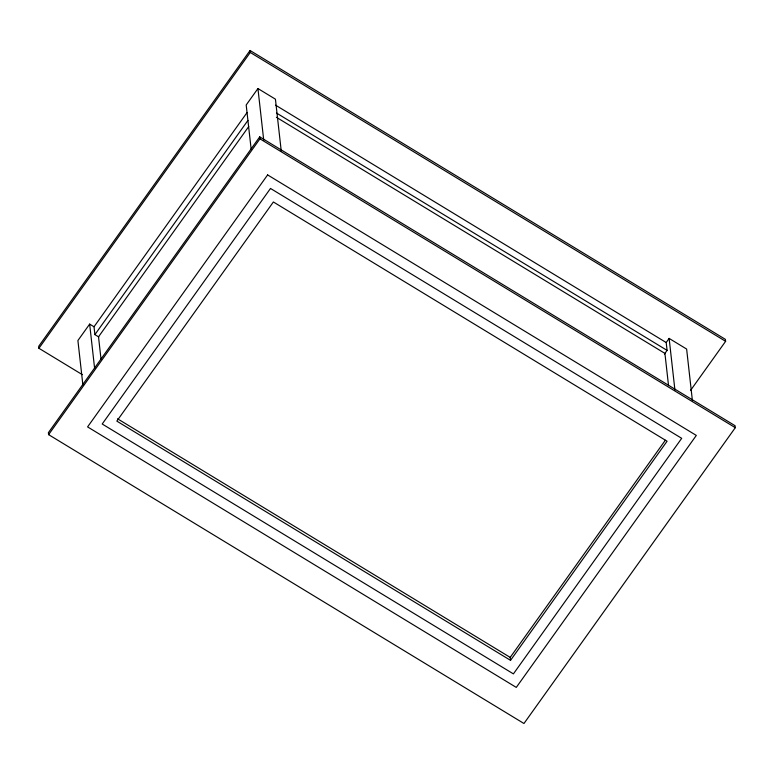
<?xml version="1.0" encoding="UTF-8"?>
<svg xmlns="http://www.w3.org/2000/svg" width="774" height="774" viewBox="0 0 774 774"><rect width="100%" height="100%" fill="white"/><g stroke="black" fill="none" stroke-linecap="round" stroke-linejoin="round"><path stroke-width="1.16" d="M690.505 390.464L725.615 341.324L725.393 339.36L250.041 50.494L38.7 346.317L38.923 348.281L82.325 374.655M38.923 348.281L250.263 52.458L250.041 50.494M98.791 336.98L94.902 334.62L94.022 326.763L89.649 324.113L77.903 340.541L82.886 384.988M281.223 150.833L275.428 99.178L257.936 88.546L246.19 104.983L251.182 149.43M94.022 326.763L247.061 112.559M94.902 334.62L247.941 120.405M248.744 126.53L98.511 336.816L101.055 359.475M259.725 136.863L48.385 432.676L48.607 434.64L523.959 723.506L735.3 427.683L735.077 425.719L259.725 136.863L259.948 138.827L48.607 434.64M664.469 354.037L667.082 350.39L666.191 342.534L669.133 338.422L686.625 349.055L692.42 400.709M510.53 660.348L667.082 441.219L273.377 201.975L116.826 421.104L510.53 660.348L510.201 657.397L665.34 440.242M250.263 52.458L725.615 341.324M275.592 105.177L666.191 342.534M276.473 113.023L667.082 350.39M276.395 117.29L664.924 353.399L668.533 385.597M259.948 138.827L735.3 427.683M117.532 418.782L510.201 657.397M669.133 338.422L674.928 390.077M257.936 88.546L263.731 140.2M89.649 324.113L94.631 368.55M267.62 174.914L87.588 426.9L516.287 687.409L696.319 435.423L267.62 174.914M270.503 188.45L102.207 424.007L513.404 673.883L681.701 438.326L270.503 188.45"/></g></svg>
